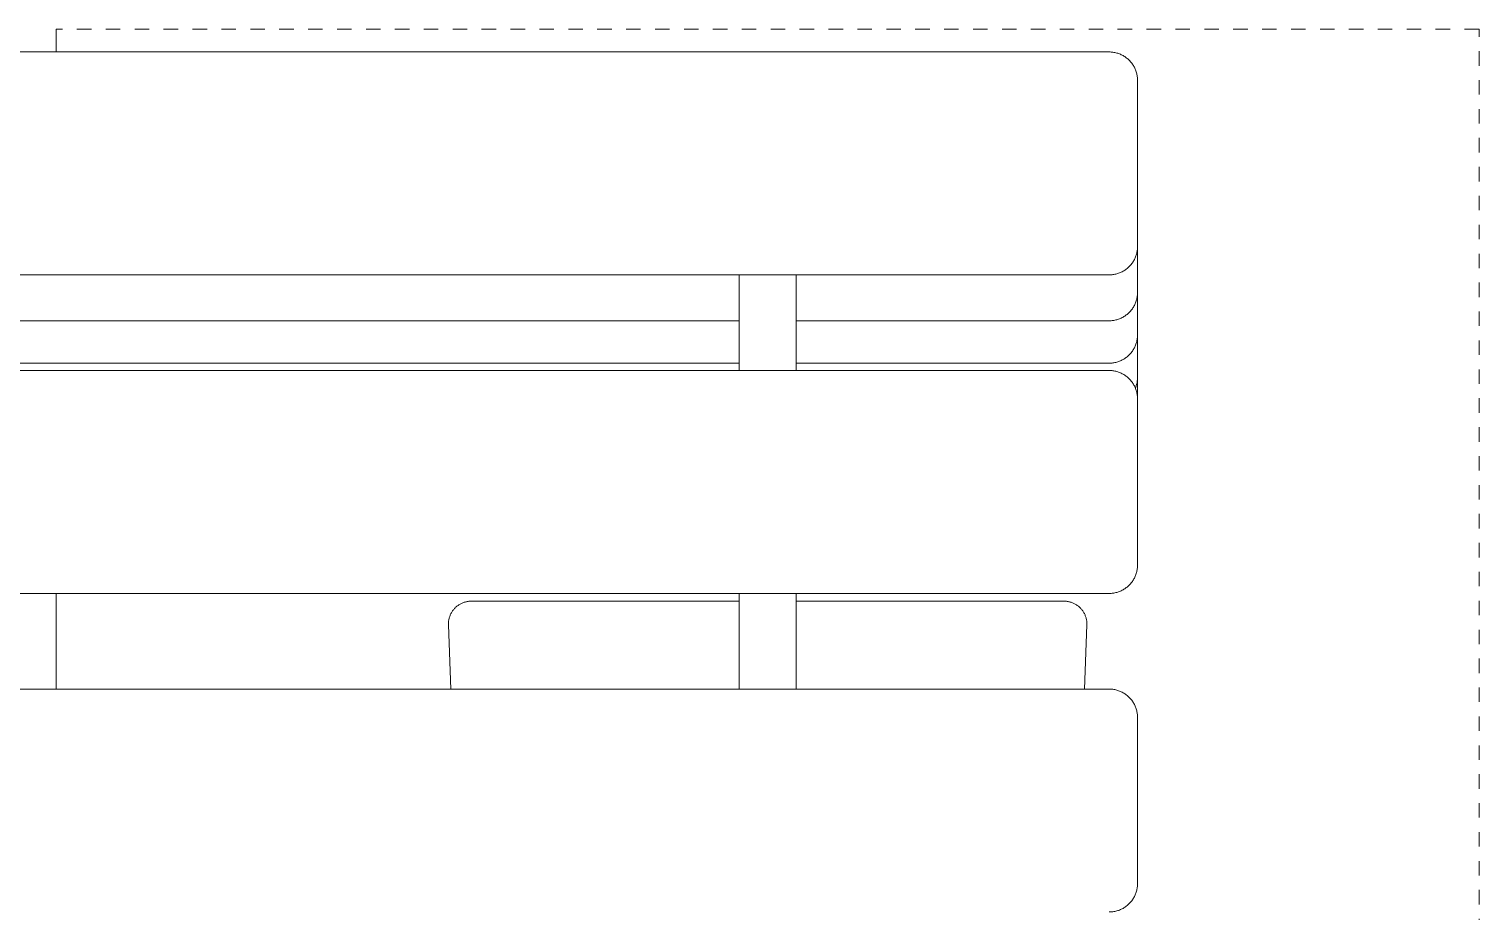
# Model space of a CAD drawing. Header units: inches. Extents: x 1 to 179, y 2 to 121.
# Drawn here: x 74.84 to 84.87, y 69.17 to 75.28 of the extents above; entities that cross this region are included whole.
import ezdxf

# ---------------------------------------------------------------- set-up
doc = ezdxf.new("R2010")
doc.units = ezdxf.units.IN
doc.linetypes.add('HIDDEN', pattern=[1.905, 1.27, -0.635])
doc.layers.add('ZANO_R', color=7, linetype='Continuous', lineweight=0)
doc.layers.add('ZANO_R_przerywana', color=250, linetype='HIDDEN', lineweight=0)

msp = doc.modelspace()

# ---------------------------------------------------------------- linework, layer by layer
at = {"layer": 'ZANO_R'}
for p, q in [((75.0245, 75.27921), (75.0245, 75.12054)), ((11.83556, 75.12054), (82.30796, 75.12054)), ((82.30796, 75.12054), (82.31468, 75.12042)), ((82.31468, 75.12042), (82.3214, 75.12008)), ((82.3214, 75.12008), (82.32809, 75.11951)), ((82.32809, 75.11951), (82.33477, 75.11871)), ((82.33477, 75.11871), (82.34141, 75.11768)), ((82.34141, 75.11768), (82.34801, 75.11642)), ((82.34801, 75.11642), (82.35457, 75.11494)), ((82.35457, 75.11494), (82.36107, 75.11324)), ((82.36107, 75.11324), (82.36751, 75.11132)), ((82.36751, 75.11132), (82.37388, 75.10917)), ((82.37388, 75.10917), (82.38018, 75.10681)), ((82.38018, 75.10681), (82.38639, 75.10424)), ((82.38639, 75.10424), (82.39251, 75.10146)), ((82.39251, 75.10146), (82.39853, 75.09847)), ((82.39853, 75.09847), (82.40444, 75.09528)), ((82.40444, 75.09528), (82.41024, 75.09188)), ((82.41024, 75.09188), (82.41593, 75.08829)), ((82.41593, 75.08829), (82.42148, 75.08451)), ((82.42148, 75.08451), (82.42691, 75.08054)), ((82.42691, 75.08054), (82.43219, 75.07639)), ((82.43219, 75.07639), (82.43733, 75.07206)), ((82.43733, 75.07206), (82.44232, 75.06755)), ((82.44232, 75.06755), (82.44716, 75.06288)), ((82.44716, 75.06288), (82.45183, 75.05805)), ((82.45183, 75.05805), (82.45633, 75.05306)), ((82.45633, 75.05306), (82.46066, 75.04792)), ((82.46066, 75.04792), (82.46481, 75.04263)), ((82.46481, 75.04263), (82.46878, 75.03721)), ((82.46878, 75.03721), (82.47257, 75.03165)), ((82.47257, 75.03165), (82.47616, 75.02597)), ((82.47616, 75.02597), (82.47955, 75.02017)), ((82.47955, 75.02017), (82.48274, 75.01425)), ((82.48274, 75.01425), (82.48573, 75.00823)), ((82.48573, 75.00823), (82.48852, 75.00211)), ((82.48852, 75.00211), (82.49109, 74.9959)), ((82.49109, 74.9959), (82.49345, 74.98961)), ((82.49345, 74.98961), (82.49559, 74.98324)), ((82.49559, 74.98324), (82.49751, 74.9768)), ((82.49751, 74.9768), (82.49922, 74.9703)), ((82.49922, 74.9703), (82.5007, 74.96374)), ((82.5007, 74.96374), (82.50195, 74.95714)), ((82.50195, 74.95714), (82.50298, 74.95049)), ((82.50298, 74.95049), (82.50378, 74.94382)), ((82.50378, 74.94382), (82.50435, 74.93712)), ((82.50435, 74.93712), (82.5047, 74.93041)), ((82.5047, 74.93041), (82.50481, 74.92369)), ((82.50481, 74.92369), (82.50481, 74.87714)), ((82.50481, 74.87714), (82.50481, 73.77576)), ((82.5007, 73.73571), (82.49922, 73.72915)), ((82.50195, 73.74231), (82.5007, 73.73571)), ((82.50298, 73.74896), (82.50195, 73.74231)), ((82.50378, 73.75563), (82.50298, 73.74896)), ((82.50435, 73.76233), (82.50378, 73.75563)), ((82.5047, 73.76904), (82.50435, 73.76233)), ((82.50481, 73.77576), (82.5047, 73.76904)), ((82.50481, 73.77111), (82.50481, 73.60509)), ((82.44232, 73.6319), (82.43733, 73.62739)), ((82.44716, 73.63657), (82.44232, 73.6319)), ((82.45183, 73.6414), (82.44716, 73.63657)), ((82.45633, 73.64639), (82.45183, 73.6414)), ((82.46066, 73.65153), (82.45633, 73.64639)), ((82.46481, 73.65682), (82.46066, 73.65153)), ((82.46878, 73.66224), (82.46481, 73.65682)), ((82.47257, 73.6678), (82.46878, 73.66224)), ((82.47616, 73.67348), (82.47257, 73.6678)), ((82.47955, 73.67928), (82.47616, 73.67348)), ((82.48274, 73.6852), (82.47955, 73.67928)), ((82.48573, 73.69122), (82.48274, 73.6852)), ((82.48852, 73.69733), (82.48573, 73.69122)), ((82.49109, 73.70354), (82.48852, 73.69733)), ((82.49345, 73.70984), (82.49109, 73.70354)), ((82.49559, 73.71621), (82.49345, 73.70984)), ((82.49751, 73.72265), (82.49559, 73.71621)), ((82.49922, 73.72915), (82.49751, 73.72265)), ((82.30796, 73.57891), (11.83556, 73.57891)), ((79.74891, 72.91778), (79.74891, 73.57891)), ((80.14261, 72.91778), (80.14261, 73.57891)), ((82.31468, 73.57902), (82.30796, 73.57891)), ((82.3214, 73.57937), (82.31468, 73.57902)), ((82.32809, 73.57994), (82.3214, 73.57937)), ((82.33477, 73.58074), (82.32809, 73.57994)), ((82.34141, 73.58177), (82.33477, 73.58074)), ((82.34801, 73.58303), (82.34141, 73.58177)), ((82.35457, 73.58451), (82.34801, 73.58303)), ((82.36107, 73.58621), (82.35457, 73.58451)), ((82.36751, 73.58813), (82.36107, 73.58621)), ((82.37388, 73.59028), (82.36751, 73.58813)), ((82.38018, 73.59263), (82.37388, 73.59028)), ((82.38639, 73.59521), (82.38018, 73.59263)), ((82.39251, 73.59799), (82.38639, 73.59521)), ((82.39853, 73.60098), (82.39251, 73.59799)), ((82.40444, 73.60417), (82.39853, 73.60098)), ((82.41024, 73.60757), (82.40444, 73.60417)), ((82.41593, 73.61116), (82.41024, 73.60757)), ((82.42148, 73.61494), (82.41593, 73.61116)), ((82.42691, 73.61891), (82.42148, 73.61494)), ((82.43219, 73.62306), (82.42691, 73.61891)), ((82.43733, 73.62739), (82.43219, 73.62306)), ((82.50481, 73.60509), (82.50481, 73.45849)), ((82.50298, 73.43169), (82.50195, 73.42505)), ((82.50378, 73.43836), (82.50298, 73.43169)), ((82.50435, 73.44506), (82.50378, 73.43836)), ((82.5047, 73.45177), (82.50435, 73.44506)), ((82.50481, 73.45849), (82.5047, 73.45177)), ((82.50481, 73.45381), (82.50481, 73.3119)), ((82.46066, 73.33427), (82.45633, 73.32912)), ((82.46481, 73.33955), (82.46066, 73.33427)), ((82.46878, 73.34498), (82.46481, 73.33955)), ((82.47257, 73.35053), (82.46878, 73.34498)), ((82.47616, 73.35621), (82.47257, 73.35053)), ((82.47955, 73.36202), (82.47616, 73.35621)), ((82.48274, 73.36793), (82.47955, 73.36202)), ((82.48573, 73.37395), (82.48274, 73.36793)), ((82.48852, 73.38007), (82.48573, 73.37395)), ((82.49109, 73.38628), (82.48852, 73.38007)), ((82.49345, 73.39257), (82.49109, 73.38628)), ((82.49559, 73.39894), (82.49345, 73.39257)), ((82.49751, 73.40539), (82.49559, 73.39894)), ((82.49922, 73.41189), (82.49751, 73.40539)), ((82.5007, 73.41844), (82.49922, 73.41189)), ((82.50195, 73.42505), (82.5007, 73.41844)), ((79.74891, 73.26164), (47.26861, 73.26164)), ((82.30796, 73.26164), (80.14261, 73.26164)), ((82.31468, 73.26176), (82.30796, 73.26164)), ((82.3214, 73.2621), (82.31468, 73.26176)), ((82.32809, 73.26268), (82.3214, 73.2621)), ((82.33477, 73.26348), (82.32809, 73.26268)), ((82.34141, 73.26451), (82.33477, 73.26348)), ((82.34801, 73.26576), (82.34141, 73.26451)), ((82.35457, 73.26724), (82.34801, 73.26576)), ((82.36107, 73.26894), (82.35457, 73.26724)), ((82.36751, 73.27087), (82.36107, 73.26894)), ((82.37388, 73.27301), (82.36751, 73.27087)), ((82.38018, 73.27537), (82.37388, 73.27301)), ((82.38639, 73.27794), (82.38018, 73.27537)), ((82.39251, 73.28072), (82.38639, 73.27794)), ((82.39853, 73.28371), (82.39251, 73.28072)), ((82.40444, 73.28691), (82.39853, 73.28371)), ((82.41024, 73.2903), (82.40444, 73.28691)), ((82.41593, 73.29389), (82.41024, 73.2903)), ((82.42148, 73.29767), (82.41593, 73.29389)), ((82.42691, 73.30164), (82.42148, 73.29767)), ((82.43219, 73.3058), (82.42691, 73.30164)), ((82.43733, 73.31013), (82.43219, 73.3058)), ((82.44232, 73.31463), (82.43733, 73.31013)), ((82.44716, 73.3193), (82.44232, 73.31463)), ((82.45183, 73.32413), (82.44716, 73.3193)), ((82.45633, 73.32912), (82.45183, 73.32413)), ((82.50481, 73.3119), (82.50481, 73.16531)), ((82.50195, 73.13186), (82.5007, 73.12526)), ((82.50298, 73.1385), (82.50195, 73.13186)), ((82.50378, 73.14518), (82.50298, 73.1385)), ((82.50435, 73.15187), (82.50378, 73.14518)), ((82.5047, 73.15859), (82.50435, 73.15187)), ((82.50481, 73.16531), (82.5047, 73.15859)), ((82.50481, 73.16062), (82.50481, 73.01871)), ((82.45183, 73.03095), (82.44716, 73.02611)), ((82.45633, 73.03594), (82.45183, 73.03095)), ((82.46066, 73.04108), (82.45633, 73.03594)), ((82.46481, 73.04636), (82.46066, 73.04108)), ((82.46878, 73.05179), (82.46481, 73.04636)), ((82.47257, 73.05734), (82.46878, 73.05179)), ((82.47616, 73.06303), (82.47257, 73.05734)), ((82.47955, 73.06883), (82.47616, 73.06303)), ((82.48274, 73.07474), (82.47955, 73.06883)), ((82.48573, 73.08076), (82.48274, 73.07474)), ((82.48852, 73.08688), (82.48573, 73.08076)), ((82.49109, 73.09309), (82.48852, 73.08688)), ((82.49345, 73.09939), (82.49109, 73.09309)), ((82.49559, 73.10576), (82.49345, 73.09939)), ((82.49751, 73.1122), (82.49559, 73.10576)), ((82.49922, 73.1187), (82.49751, 73.1122)), ((82.5007, 73.12526), (82.49922, 73.1187)), ((79.74891, 72.96846), (47.26861, 72.96846)), ((82.30796, 72.96846), (80.14261, 72.96846)), ((82.31468, 72.96857), (82.30796, 72.96846)), ((82.3214, 72.96892), (82.31468, 72.96857)), ((82.32809, 72.96949), (82.3214, 72.96892)), ((82.33477, 72.97029), (82.32809, 72.96949)), ((82.34141, 72.97132), (82.33477, 72.97029)), ((82.34801, 72.97257), (82.34141, 72.97132)), ((82.35457, 72.97405), (82.34801, 72.97257)), ((82.36107, 72.97576), (82.35457, 72.97405)), ((82.36751, 72.97768), (82.36107, 72.97576)), ((82.37388, 72.97982), (82.36751, 72.97768)), ((82.38018, 72.98218), (82.37388, 72.97982)), ((82.38639, 72.98475), (82.38018, 72.98218)), ((82.39251, 72.98754), (82.38639, 72.98475)), ((82.39853, 72.99053), (82.39251, 72.98754)), ((82.40444, 72.99372), (82.39853, 72.99053)), ((82.41024, 72.99711), (82.40444, 72.99372)), ((82.41593, 73.0007), (82.41024, 72.99711)), ((82.42148, 73.00449), (82.41593, 73.0007)), ((82.42691, 73.00846), (82.42148, 73.00449)), ((82.43219, 73.01261), (82.42691, 73.00846)), ((82.43733, 73.01694), (82.43219, 73.01261)), ((82.44232, 73.02144), (82.43733, 73.01694)), ((82.44716, 73.02611), (82.44232, 73.02144)), ((82.50481, 73.01871), (82.50481, 72.87212)), ((11.83556, 72.91778), (82.30796, 72.91778)), ((82.30796, 72.91778), (82.31468, 72.91767)), ((82.31468, 72.91767), (82.3214, 72.91732)), ((82.3214, 72.91732), (82.32809, 72.91675)), ((82.32809, 72.91675), (82.33477, 72.91595)), ((82.33477, 72.91595), (82.34141, 72.91492)), ((82.34141, 72.91492), (82.34801, 72.91366)), ((82.34801, 72.91366), (82.35457, 72.91219)), ((82.35457, 72.91219), (82.36107, 72.91048)), ((82.36107, 72.91048), (82.36751, 72.90856)), ((82.36751, 72.90856), (82.37388, 72.90642)), ((82.37388, 72.90642), (82.38018, 72.90406)), ((82.38018, 72.90406), (82.38639, 72.90149)), ((82.38639, 72.90149), (82.39251, 72.8987)), ((82.39251, 72.8987), (82.39853, 72.89571)), ((82.39853, 72.89571), (82.40444, 72.89252)), ((82.40444, 72.89252), (82.41024, 72.88912)), ((82.41024, 72.88912), (82.41593, 72.88553)), ((82.41593, 72.88553), (82.42148, 72.88175)), ((82.42148, 72.88175), (82.42691, 72.87778)), ((82.42691, 72.87778), (82.43219, 72.87363)), ((82.43219, 72.87363), (82.43733, 72.8693)), ((82.43733, 72.8693), (82.44232, 72.8648)), ((82.44232, 72.8648), (82.44716, 72.86013)), ((82.44716, 72.86013), (82.45183, 72.85529)), ((82.45183, 72.85529), (82.45633, 72.8503)), ((82.45633, 72.8503), (82.46066, 72.84516)), ((82.46066, 72.84516), (82.46481, 72.83988)), ((82.46481, 72.83988), (82.46878, 72.83445)), ((82.46878, 72.83445), (82.47257, 72.82889)), ((82.47257, 72.82889), (82.47616, 72.82321)), ((82.501, 72.83358), (82.49963, 72.82726)), ((82.50217, 72.83994), (82.501, 72.83358)), ((82.50312, 72.84633), (82.50217, 72.83994)), ((82.50386, 72.85275), (82.50312, 72.84633)), ((82.50439, 72.8592), (82.50386, 72.85275)), ((82.50471, 72.86565), (82.50439, 72.8592)), ((82.50481, 72.87212), (82.50471, 72.86565)), ((82.50481, 72.86743), (82.50481, 72.72558)), ((82.47616, 72.82321), (82.47955, 72.81741)), ((82.47955, 72.81741), (82.48274, 72.8115)), ((82.48274, 72.8115), (82.48573, 72.80548)), ((82.48573, 72.80548), (82.48852, 72.79936)), ((82.48852, 72.79936), (82.49109, 72.79315)), ((82.49211, 72.80253), (82.48972, 72.79653)), ((82.49109, 72.79315), (82.49345, 72.78685)), ((82.49429, 72.80862), (82.49211, 72.80253)), ((82.49345, 72.78685), (82.49559, 72.78048)), ((82.49628, 72.81477), (82.49429, 72.80862)), ((82.49559, 72.78048), (82.49751, 72.77404)), ((82.49806, 72.82099), (82.49628, 72.81477)), ((82.49751, 72.77404), (82.49922, 72.76754)), ((82.49963, 72.82726), (82.49806, 72.82099)), ((82.49922, 72.76754), (82.5007, 72.76098)), ((82.5007, 72.76098), (82.50195, 72.75438)), ((82.50195, 72.75438), (82.50298, 72.74774)), ((82.50298, 72.74774), (82.50378, 72.74106)), ((82.50378, 72.74106), (82.50435, 72.73437)), ((82.50435, 72.73437), (82.5047, 72.72765)), ((82.5047, 72.72765), (82.50481, 72.72093)), ((82.50481, 72.72093), (82.50481, 72.67438)), ((82.50481, 72.67438), (82.50481, 71.573)), ((82.49922, 71.5264), (82.49751, 71.51989)), ((82.5007, 71.53295), (82.49922, 71.5264)), ((82.50195, 71.53956), (82.5007, 71.53295)), ((82.50298, 71.5462), (82.50195, 71.53956)), ((82.50378, 71.55287), (82.50298, 71.5462)), ((82.50435, 71.55957), (82.50378, 71.55287)), ((82.5047, 71.56628), (82.50435, 71.55957)), ((82.50481, 71.573), (82.5047, 71.56628)), ((82.43733, 71.42464), (82.43219, 71.4203)), ((82.44232, 71.42914), (82.43733, 71.42464)), ((82.44716, 71.43381), (82.44232, 71.42914)), ((82.45183, 71.43864), (82.44716, 71.43381)), ((82.45633, 71.44363), (82.45183, 71.43864)), ((82.46066, 71.44877), (82.45633, 71.44363)), ((82.46481, 71.45406), (82.46066, 71.44877)), ((82.46878, 71.45948), (82.46481, 71.45406)), ((82.47257, 71.46504), (82.46878, 71.45948)), ((82.47616, 71.47072), (82.47257, 71.46504)), ((82.47955, 71.47653), (82.47616, 71.47072)), ((82.48274, 71.48244), (82.47955, 71.47653)), ((82.48573, 71.48846), (82.48274, 71.48244)), ((82.48852, 71.49458), (82.48573, 71.48846)), ((82.49109, 71.50079), (82.48852, 71.49458)), ((82.49345, 71.50708), (82.49109, 71.50079)), ((82.49559, 71.51345), (82.49345, 71.50708)), ((82.49751, 71.51989), (82.49559, 71.51345)), ((82.30796, 71.37615), (11.83556, 71.37615)), ((75.0245, 71.37615), (75.0245, 70.71503)), ((79.74891, 70.71503), (79.74891, 71.37615)), ((80.14261, 70.71503), (80.14261, 71.37615)), ((82.31468, 71.37627), (82.30796, 71.37615)), ((82.3214, 71.37661), (82.31468, 71.37627)), ((82.32809, 71.37719), (82.3214, 71.37661)), ((82.33477, 71.37799), (82.32809, 71.37719)), ((82.34141, 71.37902), (82.33477, 71.37799)), ((82.34801, 71.38027), (82.34141, 71.37902)), ((82.35457, 71.38175), (82.34801, 71.38027)), ((82.36107, 71.38345), (82.35457, 71.38175)), ((82.36751, 71.38538), (82.36107, 71.38345)), ((82.37388, 71.38752), (82.36751, 71.38538)), ((82.38018, 71.38988), (82.37388, 71.38752)), ((82.38639, 71.39245), (82.38018, 71.38988)), ((82.39251, 71.39523), (82.38639, 71.39245)), ((82.39853, 71.39822), (82.39251, 71.39523)), ((82.40444, 71.40142), (82.39853, 71.39822)), ((82.41024, 71.40481), (82.40444, 71.40142)), ((82.41593, 71.4084), (82.41024, 71.40481)), ((82.42148, 71.41218), (82.41593, 71.4084)), ((82.42691, 71.41615), (82.42148, 71.41218)), ((82.43219, 71.4203), (82.42691, 71.41615)), ((77.75027, 71.22778), (77.74821, 71.22282)), ((77.75249, 71.23268), (77.75027, 71.22778)), ((77.75488, 71.23749), (77.75249, 71.23268)), ((77.75744, 71.24223), (77.75488, 71.23749)), ((77.76015, 71.24687), (77.75744, 71.24223)), ((77.76303, 71.25141), (77.76015, 71.24687)), ((77.76605, 71.25586), (77.76303, 71.25141)), ((77.76923, 71.2602), (77.76605, 71.25586)), ((77.77255, 71.26443), (77.76923, 71.2602)), ((77.77601, 71.26854), (77.77255, 71.26443)), ((77.77962, 71.27253), (77.77601, 71.26854)), ((77.78335, 71.2764), (77.77962, 71.27253)), ((77.78722, 71.28014), (77.78335, 71.2764)), ((77.79121, 71.28374), (77.78722, 71.28014)), ((77.79532, 71.2872), (77.79121, 71.28374)), ((77.79955, 71.29052), (77.79532, 71.2872)), ((77.80389, 71.2937), (77.79955, 71.29052)), ((77.80834, 71.29673), (77.80389, 71.2937)), ((77.81288, 71.2996), (77.80834, 71.29673)), ((77.81753, 71.30231), (77.81288, 71.2996)), ((77.82226, 71.30487), (77.81753, 71.30231)), ((77.82707, 71.30726), (77.82226, 71.30487)), ((77.83197, 71.30949), (77.82707, 71.30726)), ((77.83694, 71.31154), (77.83197, 71.30949)), ((77.84197, 71.31343), (77.83694, 71.31154)), ((77.84707, 71.31515), (77.84197, 71.31343)), ((77.85222, 71.31668), (77.84707, 71.31515)), ((77.85742, 71.31805), (77.85222, 71.31668)), ((77.86267, 71.31923), (77.85742, 71.31805)), ((77.86795, 71.32023), (77.86267, 71.31923)), ((77.87327, 71.32106), (77.86795, 71.32023)), ((77.8786, 71.3217), (77.87327, 71.32106)), ((77.88396, 71.32216), (77.8786, 71.3217)), ((77.88933, 71.32243), (77.88396, 71.32216)), ((77.89471, 71.32252), (77.88933, 71.32243)), ((79.74891, 71.32252), (77.89471, 71.32252)), ((81.99681, 71.32252), (80.14261, 71.32252)), ((82.0022, 71.32243), (81.99681, 71.32252)), ((82.00758, 71.32216), (82.0022, 71.32243)), ((82.01295, 71.32169), (82.00758, 71.32216)), ((82.0183, 71.32105), (82.01295, 71.32169)), ((82.02363, 71.32022), (82.0183, 71.32105)), ((82.02892, 71.31922), (82.02363, 71.32022)), ((82.03418, 71.31803), (82.02892, 71.31922)), ((82.03939, 71.31666), (82.03418, 71.31803)), ((82.04455, 71.31511), (82.03939, 71.31666)), ((82.04966, 71.31339), (82.04455, 71.31511)), ((82.0547, 71.3115), (82.04966, 71.31339)), ((82.05968, 71.30943), (82.0547, 71.3115)), ((82.06458, 71.3072), (82.05968, 71.30943)), ((82.06941, 71.30479), (82.06458, 71.3072)), ((82.07415, 71.30223), (82.06941, 71.30479)), ((82.07879, 71.2995), (82.07415, 71.30223)), ((82.08335, 71.29662), (82.07879, 71.2995)), ((82.0878, 71.29358), (82.08335, 71.29662)), ((82.09214, 71.29039), (82.0878, 71.29358)), ((82.09637, 71.28706), (82.09214, 71.29039)), ((82.10049, 71.28358), (82.09637, 71.28706)), ((82.10449, 71.27996), (82.10049, 71.28358)), ((82.10835, 71.27621), (82.10449, 71.27996)), ((82.11209, 71.27233), (82.10835, 71.27621)), ((82.1157, 71.26832), (82.11209, 71.27233)), ((82.11916, 71.26419), (82.1157, 71.26832)), ((82.12248, 71.25995), (82.11916, 71.26419)), ((82.12565, 71.2556), (82.12248, 71.25995)), ((82.12868, 71.25113), (82.12565, 71.2556)), ((82.13155, 71.24657), (82.12868, 71.25113)), ((82.13426, 71.24191), (82.13155, 71.24657)), ((82.13681, 71.23717), (82.13426, 71.24191)), ((82.13919, 71.23233), (82.13681, 71.23717)), ((82.14141, 71.22742), (82.13919, 71.23233)), ((82.14346, 71.22244), (82.14141, 71.22742)), ((77.73732, 71.17042), (77.73723, 71.16504)), ((77.73726, 71.16208), (77.73723, 71.16504)), ((77.73734, 71.15913), (77.73726, 71.16208)), ((77.7376, 71.17579), (77.73732, 71.17042)), ((77.73734, 71.15913), (77.75404, 70.71503)), ((77.73805, 71.18115), (77.7376, 71.17579)), ((77.7387, 71.18649), (77.73805, 71.18115)), ((77.73952, 71.1918), (77.7387, 71.18649)), ((77.74052, 71.19708), (77.73952, 71.1918)), ((77.74171, 71.20233), (77.74052, 71.19708)), ((77.74307, 71.20753), (77.74171, 71.20233)), ((77.74461, 71.21268), (77.74307, 71.20753)), ((77.74632, 71.21778), (77.74461, 71.21268)), ((77.74821, 71.22282), (77.74632, 71.21778)), ((82.13748, 70.71503), (82.15418, 71.15913)), ((82.14534, 71.21739), (82.14346, 71.22244)), ((82.14704, 71.21228), (82.14534, 71.21739)), ((82.14857, 71.20711), (82.14704, 71.21228)), ((82.14992, 71.20189), (82.14857, 71.20711)), ((82.15109, 71.19663), (82.14992, 71.20189)), ((82.15208, 71.19134), (82.15109, 71.19663)), ((82.15289, 71.18601), (82.15208, 71.19134)), ((82.15352, 71.18065), (82.15289, 71.18601)), ((82.15396, 71.17528), (82.15352, 71.18065)), ((82.15422, 71.1699), (82.15396, 71.17528)), ((82.15418, 71.15913), (82.15429, 71.16451)), ((82.15429, 71.16451), (82.15422, 71.1699)), ((11.83556, 70.71503), (82.30796, 70.71503)), ((82.30796, 70.71503), (82.31468, 70.71491)), ((82.31468, 70.71491), (82.3214, 70.71457)), ((82.3214, 70.71457), (82.32809, 70.71399)), ((82.32809, 70.71399), (82.33477, 70.71319)), ((82.33477, 70.71319), (82.34141, 70.71216)), ((82.34141, 70.71216), (82.34801, 70.71091)), ((82.34801, 70.71091), (82.35457, 70.70943)), ((82.35457, 70.70943), (82.36107, 70.70773)), ((82.36107, 70.70773), (82.36751, 70.7058)), ((82.36751, 70.7058), (82.37388, 70.70366)), ((82.37388, 70.70366), (82.38018, 70.7013)), ((82.38018, 70.7013), (82.38639, 70.69873)), ((82.38639, 70.69873), (82.39251, 70.69595)), ((82.39251, 70.69595), (82.39853, 70.69296)), ((82.39853, 70.69296), (82.40444, 70.68976)), ((82.40444, 70.68976), (82.41024, 70.68637)), ((82.41024, 70.68637), (82.41593, 70.68278)), ((82.41593, 70.68278), (82.42148, 70.679)), ((82.42148, 70.679), (82.42691, 70.67503)), ((82.42691, 70.67503), (82.43219, 70.67087)), ((82.43219, 70.67087), (82.43733, 70.66654)), ((82.43733, 70.66654), (82.44232, 70.66204)), ((82.44232, 70.66204), (82.44716, 70.65737)), ((82.44716, 70.65737), (82.45183, 70.65254)), ((82.45183, 70.65254), (82.45633, 70.64755)), ((82.45633, 70.64755), (82.46066, 70.64241)), ((82.46066, 70.64241), (82.46481, 70.63712)), ((82.46481, 70.63712), (82.46878, 70.6317)), ((82.46878, 70.6317), (82.47257, 70.62614)), ((82.47257, 70.62614), (82.47616, 70.62046)), ((82.47616, 70.62046), (82.47955, 70.61465)), ((82.47955, 70.61465), (82.48274, 70.60874)), ((82.48274, 70.60874), (82.48573, 70.60272)), ((82.48573, 70.60272), (82.48852, 70.5966)), ((82.48852, 70.5966), (82.49109, 70.59039)), ((82.49109, 70.59039), (82.49345, 70.5841)), ((82.49345, 70.5841), (82.49559, 70.57773)), ((82.49559, 70.57773), (82.49751, 70.57129)), ((82.49751, 70.57129), (82.49922, 70.56478)), ((82.49922, 70.56478), (82.5007, 70.55823)), ((82.5007, 70.55823), (82.50195, 70.55162)), ((82.50195, 70.55162), (82.50298, 70.54498)), ((82.50298, 70.54498), (82.50378, 70.53831)), ((82.50378, 70.53831), (82.50435, 70.53161)), ((82.50435, 70.53161), (82.5047, 70.5249)), ((82.5047, 70.5249), (82.50481, 70.51818)), ((82.50481, 70.51818), (82.50481, 70.47163)), ((82.50481, 70.47163), (82.50481, 69.37025)), ((82.49922, 69.32364), (82.49751, 69.31714)), ((82.5007, 69.3302), (82.49922, 69.32364)), ((82.50195, 69.3368), (82.5007, 69.3302)), ((82.50298, 69.34344), (82.50195, 69.3368)), ((82.50378, 69.35012), (82.50298, 69.34344)), ((82.50435, 69.35681), (82.50378, 69.35012)), ((82.5047, 69.36353), (82.50435, 69.35681)), ((82.50481, 69.37025), (82.5047, 69.36353)), ((82.43219, 69.21755), (82.42691, 69.2134)), ((82.43733, 69.22188), (82.43219, 69.21755)), ((82.44232, 69.22638), (82.43733, 69.22188)), ((82.44716, 69.23105), (82.44232, 69.22638)), ((82.45183, 69.23589), (82.44716, 69.23105)), ((82.45633, 69.24088), (82.45183, 69.23589)), ((82.46066, 69.24602), (82.45633, 69.24088)), ((82.46481, 69.2513), (82.46066, 69.24602)), ((82.46878, 69.25673), (82.46481, 69.2513)), ((82.47257, 69.26228), (82.46878, 69.25673)), ((82.47616, 69.26797), (82.47257, 69.26228)), ((82.47955, 69.27377), (82.47616, 69.26797)), ((82.48274, 69.27968), (82.47955, 69.27377)), ((82.48573, 69.2857), (82.48274, 69.27968)), ((82.48852, 69.29182), (82.48573, 69.2857)), ((82.49109, 69.29803), (82.48852, 69.29182)), ((82.49345, 69.30433), (82.49109, 69.29803)), ((82.49559, 69.3107), (82.49345, 69.30433)), ((82.49751, 69.31714), (82.49559, 69.3107)), ((82.31468, 69.17351), (82.30796, 69.1734)), ((82.3214, 69.17386), (82.31468, 69.17351)), ((82.32809, 69.17443), (82.3214, 69.17386)), ((82.33477, 69.17523), (82.32809, 69.17443)), ((82.34141, 69.17626), (82.33477, 69.17523)), ((82.34801, 69.17751), (82.34141, 69.17626)), ((82.35457, 69.17899), (82.34801, 69.17751)), ((82.36107, 69.1807), (82.35457, 69.17899)), ((82.36751, 69.18262), (82.36107, 69.1807)), ((82.37388, 69.18476), (82.36751, 69.18262)), ((82.38018, 69.18712), (82.37388, 69.18476)), ((82.38639, 69.18969), (82.38018, 69.18712)), ((82.39251, 69.19248), (82.38639, 69.18969)), ((82.39853, 69.19547), (82.39251, 69.19248)), ((82.40444, 69.19866), (82.39853, 69.19547)), ((82.41024, 69.20205), (82.40444, 69.19866)), ((82.41593, 69.20564), (82.41024, 69.20205)), ((82.42148, 69.20943), (82.41593, 69.20564)), ((82.42691, 69.2134), (82.42148, 69.20943))]:
    msp.add_line(p, q, dxfattribs=at)
at = {"layer": 'ZANO_R_przerywana', "ltscale": 0.05}
for p, q in [((84.86702, 75.27921), (75.0245, 75.27921)), ((84.86702, 53.62568), (84.86702, 75.27921))]:
    msp.add_line(p, q, dxfattribs=at)

doc.saveas('drawing.dxf')
